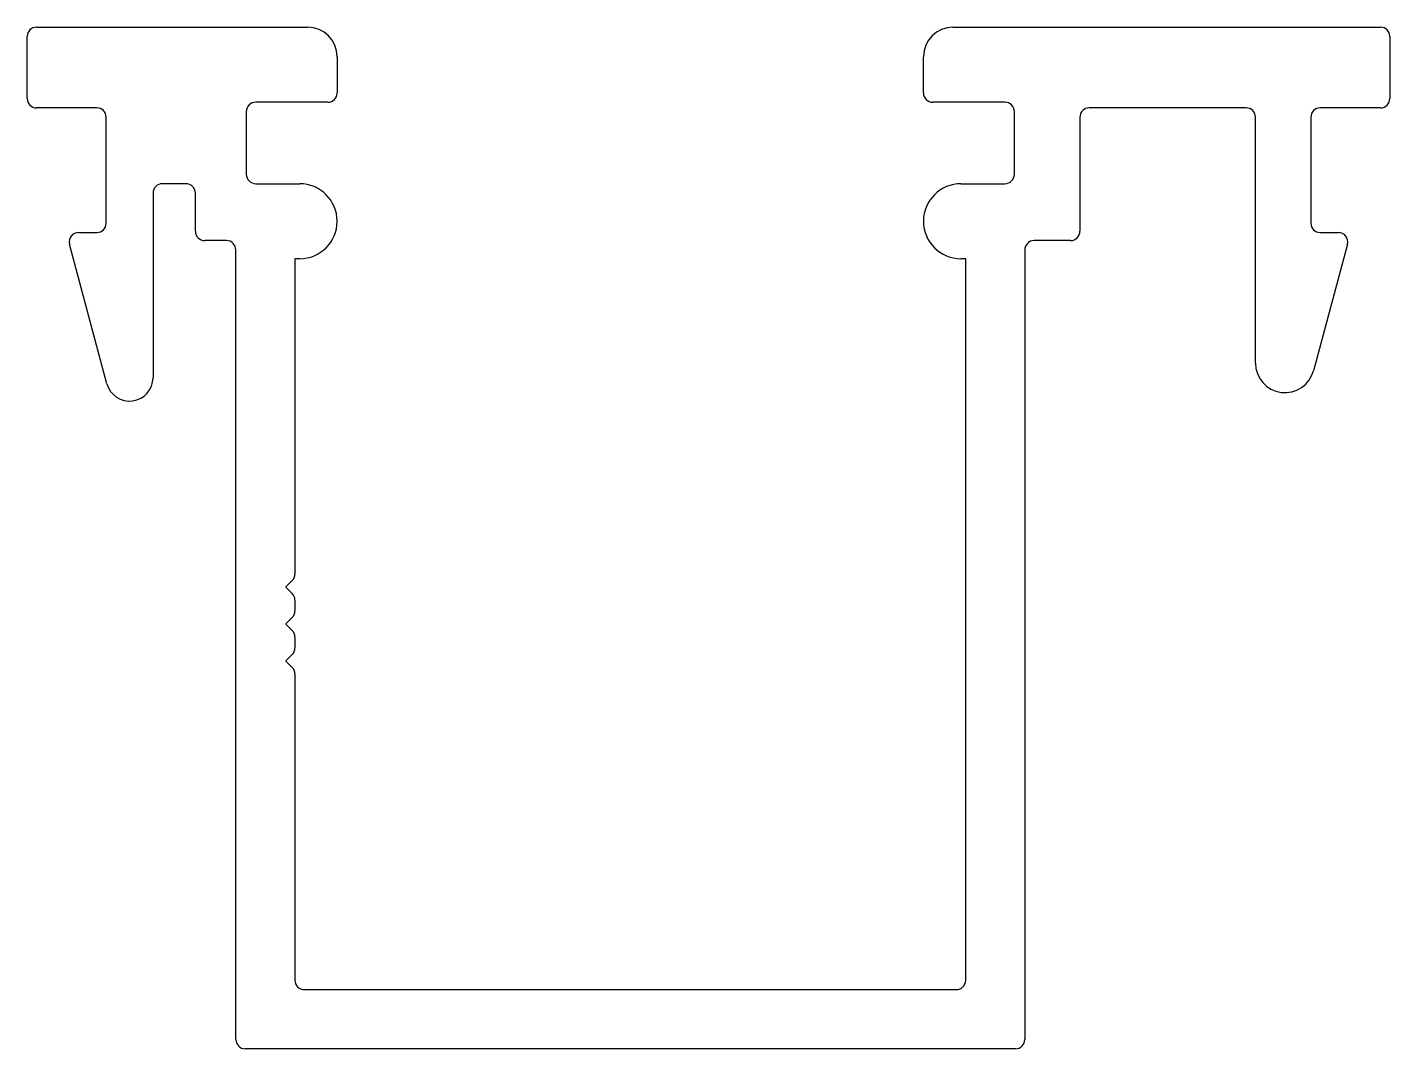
# Model space of a CAD drawing. Extents: x -17.2 to 19.7, y 0.6 to 28.2.
import ezdxf

# ---------------------------------------------------------------- set-up
doc = ezdxf.new("R2010")
doc.units = 0
doc.layers.add('1', color=7, linetype='CONTINUOUS')

msp = doc.modelspace()

# ---------------------------------------------------------------- linework, layer by layer
at = {"layer": '1', "color": 7, "linetype": 'CONTINUOUS'}
for p, q in [((-16.918, 28.228), (-9.574, 28.228)), ((7.906, 28.228), (19.486, 28.228)), ((-17.168, 26.296), (-17.168, 27.978)), ((19.736, 27.978), (19.736, 26.296)), ((-8.774, 27.428), (-8.774, 26.452)), ((7.106, 26.452), (7.106, 27.428)), ((-15.285, 26.046), (-16.918, 26.046)), ((-11.235, 25.944), (-11.235, 24.246)), ((-9.028, 26.198), (-10.981, 26.198)), ((9.314, 26.198), (7.36, 26.198)), ((9.568, 24.246), (9.568, 25.944)), ((15.845, 26.046), (11.598, 26.046)), ((19.486, 26.046), (17.853, 26.046)), ((-15.031, 22.922), (-15.031, 25.792)), ((11.344, 25.792), (11.344, 22.706)), ((16.099, 19.135), (16.099, 25.792)), ((17.599, 25.792), (17.599, 22.922)), ((-12.869, 23.992), (-13.507, 23.992)), ((-10.981, 23.992), (-9.789, 23.992)), ((8.121, 23.992), (9.314, 23.992)), ((-13.761, 23.738), (-13.761, 18.74)), ((-12.615, 22.706), (-12.615, 23.738)), ((-15.781, 22.672), (-15.281, 22.672)), ((17.849, 22.672), (18.349, 22.672)), ((-15.01, 18.576), (-16.023, 22.357)), ((-11.773, 22.452), (-12.361, 22.452)), ((-11.519, 0.824), (-11.519, 22.198)), ((9.851, 22.198), (9.851, 0.824)), ((11.09, 22.452), (10.105, 22.452)), ((18.591, 22.357), (17.672, 18.928)), ((-9.789, 21.962), (-9.919, 21.962)), ((-9.919, 21.962), (-9.919, 13.424)), ((8.251, 21.962), (8.121, 21.962)), ((8.251, 2.424), (8.251, 21.962)), ((-9.992, 13.247), (-10.163, 13.076)), ((-10.163, 13.065), (-9.992, 12.893)), ((-9.919, 12.717), (-9.919, 12.424)), ((-9.992, 12.247), (-10.163, 12.076)), ((-10.163, 12.065), (-9.992, 11.894)), ((-9.919, 11.717), (-9.919, 11.424)), ((-9.992, 11.247), (-10.163, 11.076)), ((-10.163, 11.065), (-9.992, 10.894)), ((-9.919, 10.717), (-9.919, 2.424)), ((-9.665, 2.17), (7.997, 2.17)), ((9.597, 0.57), (-11.265, 0.57))]:
    msp.add_line(p, q, dxfattribs=at)
for centre, radius, start, end in [((-16.918, 27.978), 0.25, 90, 180), ((-9.574, 27.428), 0.8, 360, 90), ((7.906, 27.428), 0.8, 90, 180), ((19.486, 27.978), 0.25, 0, 90), ((-16.918, 26.296), 0.25, 180, 270), ((-9.028, 26.452), 0.254, 270, 360), ((7.36, 26.452), 0.254, 180, 270), ((19.486, 26.296), 0.25, 270, 360), ((-15.285, 25.792), 0.254, 360, 90), ((-10.981, 25.944), 0.254, 90, 180), ((9.314, 25.944), 0.254, 360, 90), ((11.598, 25.792), 0.254, 90, 180), ((15.845, 25.792), 0.254, 0, 90), ((17.853, 25.792), 0.254, 90, 180), ((-13.507, 23.738), 0.254, 90, 180), ((-12.869, 23.738), 0.254, 0, 90), ((-10.981, 24.246), 0.254, 180, 270), ((-9.789, 22.977), 1.015, 270, 90), ((8.121, 22.977), 1.015, 90, 270), ((9.314, 24.246), 0.254, 270, 360), ((-15.281, 22.922), 0.25, 270, 0), ((17.849, 22.922), 0.25, 180, 270), ((-15.781, 22.422), 0.25, 90, 195), ((-12.361, 22.706), 0.254, 180, 270), ((11.09, 22.706), 0.254, 270, 0), ((18.349, 22.422), 0.25, 345, 90), ((-11.773, 22.198), 0.254, 0, 90), ((10.105, 22.198), 0.254, 90, 180), ((16.899, 19.135), 0.8, 180, 345), ((-14.396, 18.74), 0.635, 195, 0), ((-10.169, 13.424), 0.25, 315, 360), ((-10.157, 13.07), 0.008, 135, 225), ((-10.169, 12.717), 0.25, 0, 45), ((-10.169, 12.424), 0.25, 315, 360), ((-10.157, 12.07), 0.008, 135, 225), ((-10.169, 11.717), 0.25, 360, 45), ((-10.157, 11.07), 0.008, 135, 225), ((-10.169, 11.424), 0.25, 315, 360), ((-10.169, 10.717), 0.25, 0, 45), ((-9.665, 2.424), 0.254, 180, 270), ((7.997, 2.424), 0.254, 270, 0), ((-11.265, 0.824), 0.254, 180, 270), ((9.597, 0.824), 0.254, 270, 0)]:
    msp.add_arc(centre, radius, start, end, dxfattribs=at)

doc.saveas('drawing.dxf')
